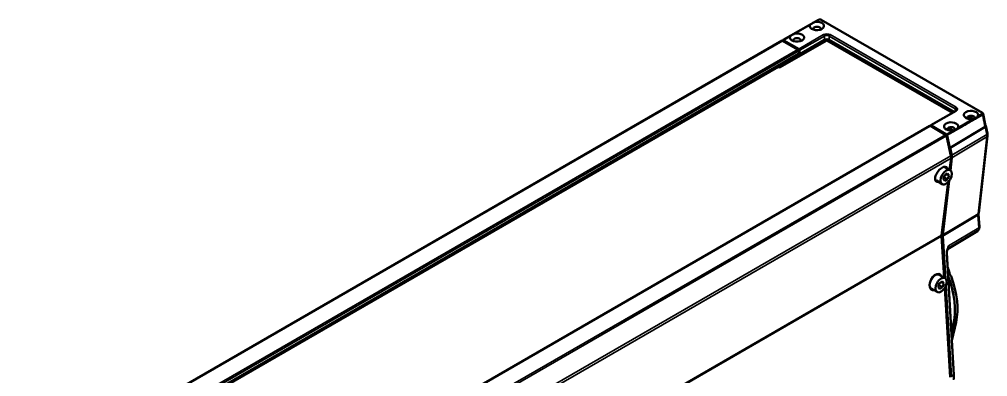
# Model space of a CAD drawing. Header units: millimetres. Extents: x 100 to 5488, y 100 to 4218.
# Drawn here: x 724.3 to 1137.4, y 3529.5 to 3682 of the extents above; entities that cross this region are included whole.
import ezdxf

# ---------------------------------------------------------------- set-up
doc = ezdxf.new("R2010")
doc.units = ezdxf.units.MM
doc.header["$LTSCALE"] = 20
doc.layers.add('Visible (ANSI)', color=7, linetype='Continuous', lineweight=50)
doc.layers.add('Visible Narrow (ANSI)', color=7, linetype='Continuous', lineweight=35)

msp = doc.modelspace()

# ---------------------------------------------------------------- linework, layer by layer
at = {"layer": 'Visible (ANSI)'}
for p, q in [((1065.257, 3681.848), (1050.242, 3673.197)), ((1135.191, 3642.166), (1066.471, 3681.842)), ((1049.75, 3672.914), (376.585, 3284.261)), ((1048.677, 3661.406), (1068.829, 3673.041)), ((1056.455, 3669.162), (1050, 3672.889)), ((1050.048, 3672.861), (1050.097, 3673.012)), ((1067.799, 3673.227), (1057.303, 3667.167)), ((1068.829, 3673.041), (1068.829, 3673.473)), ((1122.417, 3642.102), (1068.829, 3673.041)), ((1123.093, 3642.492), (1069.859, 3673.227)), ((1056.705, 3667.225), (383.539, 3278.573)), ((1049.03, 3662.1), (1053.626, 3664.753)), ((1053.273, 3664.957), (1053.626, 3664.753)), ((1053.485, 3665.366), (1053.626, 3665.284)), ((1057.191, 3667.342), (1053.626, 3665.284)), ((1053.626, 3665.284), (1053.626, 3664.753)), ((1056.808, 3667.454), (1056.808, 3668.55)), ((1048.677, 3661.406), (1048.269, 3661.641)), ((1048.311, 3661.698), (1048.677, 3661.487)), ((1048.677, 3662.304), (1049.03, 3662.1)), ((1048.677, 3661.487), (1049.03, 3662.1)), ((1048.677, 3661.487), (1048.677, 3661.406)), ((1123.727, 3642.859), (1113.259, 3636.815)), ((1130.465, 3639.434), (1130.451, 3640.078)), ((1135.581, 3641.652), (1135.581, 3641.652)), ((1135.581, 3641.652), (1136.582, 3636.598)), ((439.608, 3247.875), (1112.773, 3636.527)), ((1113.023, 3636.503), (1119.478, 3632.776)), ((1113.094, 3636.513), (1113.092, 3636.463)), ((1136.331, 3636.124), (1121.393, 3627.18)), ((1130.471, 3639.135), (1130.471, 3639.135)), ((1130.486, 3638.442), (1130.486, 3638.443)), ((1132.096, 3639.371), (1132.096, 3639.371)), ((1136.594, 3636.595), (1137.357, 3633.215)), ((1121.731, 3623.813), (1119.816, 3632.29)), ((1121.98, 3634.535), (1121.966, 3635.179)), ((1121.986, 3634.227), (1121.986, 3634.227)), ((1122.001, 3633.549), (1122.001, 3633.549)), ((1137.416, 3632.299), (1133.608, 3599.321)), ((1121.144, 3627.238), (1120.93, 3627.362)), ((1121.347, 3627.206), (1121.393, 3627.18)), ((1121.393, 3627.18), (1122.111, 3624.002)), ((1121.192, 3617.75), (1121.803, 3622.748)), ((1122.185, 3622.94), (1121.56, 3617.527)), ((1119.128, 3615.532), (1118.516, 3613.954)), ((1121.441, 3617.606), (1118.966, 3619.035)), ((1119.128, 3615.532), (1120.353, 3616.24)), ((1119.905, 3615.981), (1120.965, 3615.368)), ((1120.965, 3615.368), (1120.353, 3616.24)), ((1120.353, 3613.79), (1120.965, 3615.368)), ((1118.041, 3611.717), (1115.566, 3613.146)), ((1117.789, 3589.91), (1120.552, 3612.517)), ((1121.047, 3613.084), (1118.377, 3589.962)), ((1118.516, 3613.954), (1119.128, 3613.083)), ((1118.8, 3614.687), (1120.353, 3613.79)), ((1120.353, 3613.79), (1119.128, 3613.083)), ((1133.596, 3598.817), (1133.912, 3593.406)), ((1133.102, 3591.643), (1120.303, 3583.884)), ((1118.87, 3571.733), (1117.777, 3589.416)), ((1118.366, 3589.5), (1119.423, 3571.391)), ((1120.023, 3582.304), (1123.058, 3530.321)), ((1120.385, 3584.122), (1120.385, 3584.122)), ((1119.249, 3571.515), (1116.774, 3572.943)), ((1116.936, 3569.441), (1118.161, 3570.148)), ((1117.713, 3569.89), (1118.773, 3569.277)), ((1118.773, 3569.277), (1118.161, 3570.148)), ((1115.849, 3565.626), (1113.374, 3567.054)), ((1116.936, 3569.441), (1116.324, 3567.863)), ((1116.324, 3567.863), (1116.936, 3566.992)), ((1116.608, 3568.595), (1118.161, 3567.699)), ((1118.161, 3567.699), (1116.936, 3566.992)), ((1118.161, 3567.699), (1118.773, 3569.277)), ((1121.489, 3529.339), (1119.137, 3567.403)), ((1119.603, 3568.313), (1121.87, 3529.495)), ((1122.01, 3548.267), (1122.881, 3552.122)), ((1122.894, 3552.111), (1122.013, 3548.214)), ((1122.203, 3544.972), (1123.955, 3552.723))]:
    msp.add_line(p, q, dxfattribs=at)
for centre, major_axis, ratio, start_param, end_param in [((1064.586, 3679.164), (-3.056, 0), 0.5773503, 6.0437537, 11.2313271), ((1065.507, 3681.414), (-0.25, 0.433), 0.5767145, 6.2829616, 6.2831853), ((1064.586, 3677.94), (1.583, 0), 0.5773503, 5.9274121, 9.7805512), ((1050, 3672.481), (-0.25, 0.433), 0.5773503, 5.4977871, 6.2831853), ((1056.101, 3674.266), (-3.056, 0), 0.5773503, 6.0359486, 11.2381352), ((1056.101, 3673.041), (1.583, 0), 0.5773503, 5.9274121, 9.7805512), ((1068.829, 3672.633), (1.456, 0), 0.5773503, 0.7853982, 2.3561945), ((1056.455, 3668.754), (-0.25, 0.433), 0.5773503, 3.9269908, 5.4977871), ((1056.455, 3667.658), (0.25, -0.433), 0.5773503, 0, 0.7853982), ((1057.162, 3667.249), (0.2, 0), 0.5775261, 4.824458, 5.4976349), ((1130.347, 3641.197), (3.056, 0), 0.5773503, 6.0471304, 11.2351734), ((1130.347, 3639.973), (1.583, 0), 0.5773503, 5.9086114, 9.7805512), ((1130.347, 3639.156), (1.6, 0), 0.5773503, 1.2817155, 2.6116754), ((1113.023, 3636.094), (-0.25, 0.433), 0.5773503, 5.4977871, 6.2831853), ((1121.862, 3636.298), (3.056, 0), 0.5773503, 6.0394849, 11.2428802), ((1121.862, 3635.074), (1.583, 0), 0.5773503, 5.9099323, 9.7805512), ((1135.573, 3636.547), (-1.016, 0.024), 0.5746229, 2.4021879, 3.2686084), ((1135.58, 3636.543), (1.022, -0.038), 0.5762811, 5.5582363, 6.5666294), ((1119.478, 3632.368), (-0.25, 0.433), 0.5773503, 4.2184476, 5.4977871), ((1121.862, 3634.257), (1.6, 0), 0.5773503, 1.2817155, 2.6116754), ((1121.284, 3627.32), (-0.204, 0.008), 0.5791781, 0.8310121, 2.411838), ((1119.699, 3624.282), (-1.5, 2.598), 0.5773503, 3.7959283, 4.2184476), ((1120.055, 3624.477), (1.517, -2.628), 0.5773503, 0.6610432, 1.076855), ((1117.674, 3615.854), (2.201, 3.054), 0.4974072, 5.8980885, 9.9106458), ((1117.266, 3616.09), (1.7, 2.944), 0.5773503, 0, 0.0331092), ((1117.266, 3616.09), (1.875, 3.248), 0.5773503, 5.847703, 6.0962359), ((1117.266, 3616.09), (-1.7, -2.944), 0.5773503, 5.8411959, 6.2831853), ((1117.266, 3616.09), (-1.875, -3.248), 0.5773503, 0.0460636, 0.4354824), ((1119.892, 3588.375), (-1.5, 2.598), 0.5773503, 0.6543356, 0.8592544), ((1120.457, 3588.461), (1.483, -2.568), 0.5773503, 3.8026358, 3.9966601), ((1115.324, 3569.854), (-1.649, -3.374), 0.6182393, 2.6633077, 6.6758651), ((1101.356, 3571.795), (-16.4, 28.406), 0.5773503, 4.4930049, 4.5356838), ((1115.074, 3569.999), (1.7, 2.944), 0.5773503, 0, 3.1415927), ((1115.074, 3569.999), (1.875, 3.248), 0.5773503, 5.847703, 6.254508), ((1100.295, 3571.183), (16.4, -28.406), 0.5773503, 0.5585054, 1.2897245), ((1100.295, 3571.183), (-16.391, 28.39), 0.5773503, 3.700098, 4.4301205), ((1101.356, 3571.795), (-16.4, 28.406), 0.5773503, 3.700098, 4.4081727), ((1115.074, 3569.999), (-1.875, -3.248), 0.5773503, 0.0999982, 0.4354824)]:
    msp.add_ellipse(centre, major_axis=major_axis, ratio=ratio, start_param=start_param, end_param=end_param, dxfattribs=at)
for centre in [(1119.741, 3614.661), (1117.549, 3568.57)]:
    msp.add_ellipse(centre, major_axis=(1.7, 2.944), ratio=0.5773503, dxfattribs=at)
for points, knots in [([(1065.261, 3681.85), (1065.353, 3681.902), (1065.456, 3681.94), (1065.669, 3681.989), (1065.782, 3681.999), (1066.002, 3681.993), (1066.111, 3681.977), (1066.303, 3681.923), (1066.39, 3681.888), (1066.468, 3681.843)], [0.00044092, 0.00044092, 0.00044092, 0.00044092, 0.03383515, 0.03383515, 0.06714778, 0.06714778, 0.09978933, 0.09978933, 0.12856496, 0.12856496, 0.12856496, 0.12856496]), ([(1063.872, 3680.88), (1063.766, 3680.867), (1063.665, 3680.836), (1063.435, 3680.754), (1063.31, 3680.696), (1062.942, 3680.513), (1062.712, 3680.38), (1062.313, 3680.15), (1062.113, 3680.036), (1061.864, 3679.863), (1061.789, 3679.806), (1061.682, 3679.694), (1061.642, 3679.644), (1061.617, 3679.583)], [0.2481783, 0.2481783, 0.2481783, 0.2481783, 0.28120832, 0.28120832, 0.32341099, 0.32341099, 0.40781633, 0.40781633, 0.49222168, 0.49222168, 0.53442435, 0.53442435, 0.56699802, 0.56699802, 0.56699802, 0.56699802]), ([(1050.242, 3673.197), (1050.227, 3673.189), (1050.213, 3673.179), (1050.187, 3673.158), (1050.175, 3673.146), (1050.154, 3673.121), (1050.144, 3673.108), (1050.127, 3673.081), (1050.119, 3673.068), (1050.106, 3673.04), (1050.101, 3673.026), (1050.097, 3673.012)], [5.49738757, 5.49738757, 5.49738757, 5.49738757, 5.59640273, 5.59640273, 5.69541789, 5.69541789, 5.79443304, 5.79443304, 5.8934482, 5.8934482, 5.99246335, 5.99246335, 5.99246335, 5.99246335]), ([(1053.138, 3674.697), (1053.162, 3674.756), (1053.201, 3674.805), (1053.307, 3674.916), (1053.38, 3674.974), (1053.627, 3675.146), (1053.826, 3675.26), (1054.22, 3675.487), (1054.449, 3675.619), (1054.813, 3675.799), (1054.938, 3675.855), (1055.164, 3675.935), (1055.263, 3675.965), (1055.367, 3675.979)], [-0.5608719, -0.5608719, -0.5608719, -0.5608719, -0.52932972, -0.52932972, -0.48752687, -0.48752687, -0.40392117, -0.40392117, -0.32031547, -0.32031547, -0.27851262, -0.27851262, -0.24620639, -0.24620639, -0.24620639, -0.24620639]), ([(1123.727, 3642.859), (1123.781, 3642.889), (1123.827, 3642.921), (1123.907, 3642.984), (1123.94, 3643.016), (1123.992, 3643.074), (1124.012, 3643.101), (1124.039, 3643.149), (1124.048, 3643.17), (1124.058, 3643.206), (1124.06, 3643.221), (1124.06, 3643.235)], [1.57079633, 1.57079633, 1.57079633, 1.57079633, 1.72540738, 1.72540738, 1.88001843, 1.88001843, 2.03462948, 2.03462948, 2.18924053, 2.18924053, 2.34385158, 2.34385158, 2.34385158, 2.34385158]), ([(1131.074, 3639.484), (1131.194, 3639.501), (1131.319, 3639.52), (1131.778, 3639.61), (1132.145, 3639.737), (1132.426, 3639.9), (1132.426, 3639.9), (1132.426, 3639.9)], [-0.74283482, -0.74283482, -0.74283482, -0.74283482, -0.70758883, -0.70758883, -0.58813314, -0.58813314, -0.58807697, -0.58807697, -0.58807697, -0.58807697]), ([(1132.426, 3639.9), (1132.707, 3640.063), (1133.008, 3640.321), (1133.237, 3640.63), (1133.289, 3640.714), (1133.319, 3640.785)], [-0.58807697, -0.58807697, -0.58807697, -0.58807697, -0.46867744, -0.46867744, -0.43292845, -0.43292845, -0.43292845, -0.43292845]), ([(1135.191, 3642.166), (1135.287, 3642.11), (1135.374, 3642.038), (1135.502, 3641.876), (1135.548, 3641.785), (1135.576, 3641.677), (1135.579, 3641.664), (1135.581, 3641.652)], [0, 0, 0, 0, 0.035205392, 0.035205392, 0.066659431, 0.066659431, 0.070763164, 0.070763164, 0.070763164, 0.070763164]), ([(1113.094, 3636.513), (1113.095, 3636.534), (1113.097, 3636.556), (1113.105, 3636.6), (1113.11, 3636.622), (1113.126, 3636.665), (1113.136, 3636.687), (1113.162, 3636.729), (1113.178, 3636.749), (1113.215, 3636.785), (1113.236, 3636.801), (1113.259, 3636.815)], [0.01732444, 0.01732444, 0.01732444, 0.01732444, 0.17093184, 0.17093184, 0.32453923, 0.32453923, 0.47814662, 0.47814662, 0.63175402, 0.63175402, 0.78536141, 0.78536141, 0.78536141, 0.78536141]), ([(1121.433, 3627.236), (1123.914, 3628.719), (1126.394, 3630.203), (1131.354, 3633.17), (1133.834, 3634.653), (1136.314, 3636.137)], [-2.142719, -2.142719, -2.142719, -2.142719, -1.0713624, -1.0713624, -0.0000057, -0.0000057, -0.0000057, -0.0000057]), ([(1123.945, 3635.004), (1124.142, 3635.118), (1124.34, 3635.268), (1124.586, 3635.516), (1124.659, 3635.602), (1124.765, 3635.75), (1124.804, 3635.814), (1124.828, 3635.873)], [0.40395392, 0.40395392, 0.40395392, 0.40395392, 0.48753282, 0.48753282, 0.52933619, 0.52933619, 0.56127356, 0.56127356, 0.56127356, 0.56127356]), ([(1122.611, 3634.588), (1122.712, 3634.602), (1122.808, 3634.618), (1123.032, 3634.66), (1123.156, 3634.688), (1123.52, 3634.793), (1123.748, 3634.89), (1123.945, 3635.004), (1123.945, 3635.004), (1123.945, 3635.004)], [0.24705167, 0.24705167, 0.24705167, 0.24705167, 0.27851601, 0.27851601, 0.32031937, 0.32031937, 0.4039261, 0.4039261, 0.40395392, 0.40395392, 0.40395392, 0.40395392]), ([(1137.416, 3632.299), (1137.423, 3632.361), (1137.427, 3632.423), (1137.432, 3632.547), (1137.432, 3632.609), (1137.428, 3632.731), (1137.423, 3632.792), (1137.411, 3632.914), (1137.403, 3632.975), (1137.383, 3633.095), (1137.371, 3633.155), (1137.357, 3633.215)], [4.58803399, 4.58803399, 4.58803399, 4.58803399, 4.67119634, 4.67119634, 4.7543587, 4.7543587, 4.83752106, 4.83752106, 4.92068342, 4.92068342, 5.00384577, 5.00384577, 5.00384577, 5.00384577]), ([(1133.596, 3598.817), (1133.594, 3598.854), (1133.593, 3598.891), (1133.591, 3598.962), (1133.59, 3598.997), (1133.591, 3599.066), (1133.592, 3599.099), (1133.595, 3599.165), (1133.596, 3599.198), (1133.601, 3599.261), (1133.604, 3599.291), (1133.608, 3599.321)], [4.64271972, 4.64271972, 4.64271972, 4.64271972, 4.68152457, 4.68152457, 4.72032942, 4.72032942, 4.75913427, 4.75913427, 4.79793912, 4.79793912, 4.83674397, 4.83674397, 4.83674397, 4.83674397]), ([(1133.912, 3593.406), (1133.92, 3593.282), (1133.919, 3593.157), (1133.896, 3592.906), (1133.874, 3592.779), (1133.805, 3592.526), (1133.757, 3592.4), (1133.628, 3592.155), (1133.546, 3592.036), (1133.348, 3591.819), (1133.231, 3591.721), (1133.102, 3591.643)], [1.50112707, 1.50112707, 1.50112707, 1.50112707, 1.66967197, 1.66967197, 1.83821687, 1.83821687, 2.00676178, 2.00676178, 2.17530668, 2.17530668, 2.34385158, 2.34385158, 2.34385158, 2.34385158]), ([(1120.385, 3584.122), (1120.287, 3583.848), (1120.2, 3583.57), (1120.066, 3583.006), (1120.021, 3582.712), (1120.019, 3582.453)], [0, 0, 0, 0, 0.08822077, 0.08822077, 0.18176866, 0.18176866, 0.18176866, 0.18176866]), ([(1121.915, 3572.32), (1121.646, 3572.649), (1121.39, 3573.044), (1121.057, 3573.921), (1120.971, 3574.399), (1120.932, 3574.855)], [-1.91898718, -1.91898718, -1.91898718, -1.91898718, -1.77973988, -1.77973988, -1.64579305, -1.64579305, -1.64579305, -1.64579305]), ([(1123.058, 3530.321), (1123.066, 3530.184), (1123.071, 3530.048), (1123.076, 3529.779), (1123.076, 3529.646), (1123.069, 3529.382), (1123.063, 3529.252), (1123.045, 3528.994), (1123.034, 3528.867), (1123.004, 3528.616), (1122.987, 3528.492), (1122.966, 3528.37)], [1.50112707, 1.50112707, 1.50112707, 1.50112707, 1.54996751, 1.54996751, 1.59880794, 1.59880794, 1.64764838, 1.64764838, 1.69648882, 1.69648882, 1.74532925, 1.74532925, 1.74532925, 1.74532925])]:
    msp.add_open_spline(points, degree=3, knots=knots, dxfattribs=at)
for points in [[(1131.073, 3639.483), (1131.073, 3639.483), (1131.073, 3639.483), (1131.074, 3639.484)], [(1120.019, 3582.453), (1120.018, 3582.402), (1120.02, 3582.352), (1120.023, 3582.304)]]:
    msp.add_open_spline(points, degree=3, dxfattribs=at)
at = {"layer": 'Visible Narrow (ANSI)'}
for p, q in [((1065.505, 3681.822), (1063.872, 3680.881)), ((1134.941, 3642.141), (1066.221, 3681.817)), ((1061.617, 3679.583), (1055.367, 3675.98)), ((1050, 3672.889), (376.835, 3284.237)), ((1050.127, 3672.815), (1050.146, 3672.872)), ((1056.812, 3669.201), (1050.351, 3672.931)), ((1053.138, 3674.697), (1050.493, 3673.173)), ((1050.493, 3673.173), (1056.953, 3669.443)), ((1056.953, 3669.443), (1067.421, 3675.487)), ((1067.774, 3674.882), (1057.303, 3668.836)), ((1067.799, 3673.227), (1067.774, 3674.882)), ((1069.884, 3674.882), (1069.859, 3673.227)), ((1123.624, 3643.855), (1069.884, 3674.882)), ((1070.237, 3675.487), (1123.977, 3644.46)), ((383.289, 3280.51), (1056.455, 3669.162)), ((1057.02, 3668.836), (1057.02, 3667.375)), ((1057.303, 3667.167), (1057.303, 3668.836)), ((1056.808, 3668.55), (383.643, 3279.898)), ((383.643, 3278.801), (1056.808, 3667.454)), ((1053.273, 3665.039), (386.825, 3280.265)), ((1048.677, 3662.304), (1053.273, 3664.957)), ((1053.273, 3664.957), (1053.273, 3665.039)), ((1057.02, 3667.375), (1056.808, 3667.497)), ((391.35, 3282.47), (1048.394, 3661.814)), ((391.437, 3282.419), (1048.269, 3661.641)), ((1048.394, 3661.814), (1048.677, 3662.304)), ((1123.608, 3642.79), (1123.624, 3643.855)), ((1123.977, 3642.834), (1113.51, 3636.79)), ((1130.384, 3639.433), (1130.384, 3640.08)), ((1130.803, 3640.042), (1130.807, 3639.453)), ((1133.319, 3640.785), (1134.95, 3641.728)), ((1113.023, 3636.503), (439.858, 3247.85)), ((1113.152, 3636.428), (1113.152, 3636.428)), ((1119.829, 3632.818), (1113.368, 3636.548)), ((1113.51, 3636.79), (1119.97, 3633.061)), ((1124.828, 3635.873), (1131.073, 3639.483)), ((1130.384, 3639.085), (1130.384, 3639.085)), ((1130.384, 3638.384), (1130.384, 3638.384)), ((1130.808, 3639.33), (1130.808, 3639.33)), ((1130.812, 3638.631), (1130.812, 3638.631)), ((1137.071, 3632.846), (1136.331, 3636.124)), ((446.312, 3244.124), (1119.478, 3632.776)), ((1119.816, 3632.29), (446.651, 3243.637)), ((1119.97, 3633.061), (1122.61, 3634.588)), ((1120.029, 3632.525), (1121.144, 3627.238)), ((1120.306, 3632.572), (1121.433, 3627.236)), ((1122.111, 3624.002), (1137.071, 3632.846)), ((1137.136, 3631.915), (1122.185, 3622.94)), ((1122.318, 3635.143), (1122.322, 3634.554)), ((1122.323, 3634.421), (1122.323, 3634.421)), ((1122.327, 3633.737), (1122.327, 3633.737)), ((1133.328, 3598.937), (1137.136, 3631.915)), ((448.566, 3235.161), (1121.731, 3623.813)), ((1121.803, 3622.748), (448.637, 3234.096)), ((1133.316, 3598.416), (1118.366, 3589.5)), ((1118.377, 3589.962), (1133.328, 3598.937)), ((1133.632, 3593.004), (1133.316, 3598.416)), ((1120.754, 3585.324), (1133.632, 3593.004)), ((1117.777, 3589.416), (444.611, 3200.764)), ((444.624, 3201.257), (1117.789, 3589.91)), ((1122.918, 3530.12), (1119.882, 3582.104)), ((1122.881, 3552.122), (1121.822, 3551.484)), ((1123.955, 3552.723), (1122.894, 3552.111)), ((1121.87, 3529.495), (1122.918, 3530.12))]:
    msp.add_line(p, q, dxfattribs=at)
for centre, major_axis, ratio, start_param, end_param in [((1065.507, 3681.414), (-0.25, 0.433), 0.5767145, 5.4991732, 6.2829616), ((1066.221, 3681.409), (0.25, 0.433), 0.5773503, 0, 0.7853982), ((1050.287, 3672.951), (-0.191, 0.061), 0.709003, 0, 0.9836756), ((1050.348, 3672.684), (-0.146, 0.262), 0.5872965, 5.506366, 6.7865054), ((1050.493, 3673.01), (-0.1, -0.173), 0.5771749, 3.9269303, 5.4801357), ((1068.829, 3674.674), (-1.991, 0), 0.5773503, 3.9269908, 5.4977871), ((1067.421, 3675.078), (-0.25, 0.433), 0.5773503, 3.9444441, 5.4977871), ((1068.829, 3674.273), (-1.491, 0), 0.5773503, 3.9269908, 5.4977871), ((1070.237, 3675.078), (-0.25, -0.433), 0.5773503, 3.9269908, 5.4803339), ((1056.953, 3669.28), (0.1, 0.173), 0.5774216, 0.7854476, 2.3386619), ((1056.808, 3668.954), (0.146, -0.262), 0.5872303, 0.8115929, 2.3650692), ((1057.162, 3668.915), (-0.2, 0), 0.5571477, 0.7856406, 2.3560481), ((1053.061, 3665.162), (-0.15, 0.26), 0.5773503, 3.9269908, 4.5950738), ((1057.162, 3667.457), (-0.2, 0), 0.5775261, 0.7855505, 1.7186669), ((1057.162, 3659.806), (0.143, 9.439), 0.0148517, 0.6462516, 0.6820532), ((1048.111, 3661.896), (0.15, -0.26), 0.5773503, 0.0556705, 0.4455613), ((1048.182, 3661.936), (-0.212, -0.367), 0.5773503, 1.2309594, 1.5707963), ((1123.977, 3644.052), (0.25, 0.433), 0.5773503, 0.7853982, 2.3387412), ((1122.569, 3643.246), (1.491, 0), 0.5773503, 6.2708424, 7.0685835), ((1122.569, 3643.647), (1.991, 0), 0.5773503, 5.4977871, 7.0685835), ((1123.977, 3642.426), (-0.25, 0.433), 0.5773503, 5.4977871, 6.2831853), ((1134.941, 3641.733), (0.25, 0.433), 0.5773503, 0.000064, 0.7853982), ((1134.951, 3641.321), (-0.25, 0.433), 0.5779847, 4.1587642, 5.496472), ((1113.294, 3636.507), (-0.2, 0.006), 0.5771744, 0.0001963, 0.8026999), ((1113.365, 3636.301), (-0.146, 0.262), 0.5873357, 5.5065716, 7.0600622), ((1113.51, 3636.627), (-0.1, -0.173), 0.5772581, 3.926959, 5.4801983), ((1119.97, 3632.897), (0.1, 0.173), 0.577406, 0.7854207, 2.3386682), ((1119.825, 3632.571), (0.146, -0.262), 0.5872674, 1.0850553, 2.3650873), ((1120.171, 3632.604), (-0.196, -0.041), 0.3778447, 0.687162, 2.2554548), ((1136.382, 3632.995), (0.975, 0.22), 0.3871009, 5.4064709, 6.2831853), ((1135.27, 3633.261), (-1.33, 2.303), 0.5773503, 3.8026358, 4.2184476), ((1136.422, 3632.414), (0.993, -0.115), 0.6445034, 5.5856483, 6.2831853), ((1135.672, 3597.245), (-1.67, 2.893), 0.5773503, 0.6610432, 0.8550674), ((1132.598, 3598.759), (0.998, 0.058), 0.5357586, 5.4827502, 6.2831853), ((1132.614, 3599.436), (0.993, -0.115), 0.6445034, 5.5856483, 6.2831853), ((1131.756, 3593.936), (1.33, -2.303), 0.5773503, 0.0123429, 0.8550674), ((1132.914, 3593.348), (0.998, 0.058), 0.5357586, 5.4827502, 6.2831853), ((1121.682, 3583.182), (1.116, 2.344), 0.6047087, 2.2275739, 2.3091586), ((1119.519, 3582.457), (0.5, -0.004), 0.486579, 5.5167061, 6.2831552), ((1119.523, 3582.275), (0.499, 0.029), 0.5357586, 5.4827502, 6.2831499), ((1118.65, 3586.37), (1.491, -2.583), 0.5773503, 0.1222225, 0.8550674), ((1115.858, 3533.628), (-5.004, 8.668), 0.5773503, 3.7524579, 3.9966601), ((1122.559, 3530.292), (0.499, 0.029), 0.5357586, 5.4827502, 6.2831853)]:
    msp.add_ellipse(centre, major_axis=major_axis, ratio=ratio, start_param=start_param, end_param=end_param, dxfattribs=at)
for points, knots in [([(1065.506, 3681.822), (1065.526, 3681.834), (1065.547, 3681.844), (1065.568, 3681.852), (1065.6, 3681.866), (1065.633, 3681.876), (1065.668, 3681.884), (1065.683, 3681.887), (1065.699, 3681.891), (1065.715, 3681.893), (1065.761, 3681.901), (1065.809, 3681.905), (1065.858, 3681.905), (1065.865, 3681.905), (1065.871, 3681.905), (1065.878, 3681.905), (1065.933, 3681.903), (1065.988, 3681.896), (1066.04, 3681.885), (1066.044, 3681.884), (1066.048, 3681.883), (1066.052, 3681.882), (1066.099, 3681.871), (1066.143, 3681.856), (1066.185, 3681.836), (1066.197, 3681.83), (1066.209, 3681.823), (1066.221, 3681.817)], [0.00126813, 0.00126813, 0.00126813, 0.00126813, 0.10097162, 0.10097162, 0.10097162, 0.25, 0.25, 0.25, 0.31438718, 0.31438718, 0.31438718, 0.5, 0.5, 0.5, 0.5248581, 0.5248581, 0.5248581, 0.73465201, 0.73465201, 0.73465201, 0.75, 0.75, 0.75, 0.94317218, 0.94317218, 0.94317218, 1, 1, 1, 1]), ([(1050.493, 3673.173), (1050.455, 3673.195), (1050.379, 3673.225), (1050.296, 3673.222), (1050.254, 3673.204), (1050.242, 3673.197)], [0.00084175, 0.00084175, 0.00084175, 0.00084175, 0.25, 0.5, 0.61353072, 0.61353072, 0.61353072, 0.61353072]), ([(1057.303, 3668.836), (1057.303, 3668.89), (1057.294, 3668.948), (1057.276, 3669.007), (1057.258, 3669.067), (1057.232, 3669.126), (1057.2, 3669.182), (1057.168, 3669.239), (1057.129, 3669.291), (1057.087, 3669.335), (1057.045, 3669.38), (1056.999, 3669.417), (1056.953, 3669.443)], [0.00000561, 0.00000561, 0.00000561, 0.00000561, 0.25, 0.25, 0.25, 0.5, 0.5, 0.5, 0.75, 0.75, 0.75, 0.99999507, 0.99999507, 0.99999507, 0.99999507]), ([(1135.296, 3641.216), (1133.638, 3640.26), (1130.318, 3638.346), (1125.321, 3635.464), (1121.98, 3633.537), (1120.306, 3632.572)], [0.00000035, 0.00000035, 0.00000035, 0.00000035, 0.33333333, 0.66666667, 1, 1, 1, 1]), ([(1134.941, 3642.141), (1134.962, 3642.129), (1134.98, 3642.117), (1134.996, 3642.104), (1135.019, 3642.085), (1135.039, 3642.065), (1135.054, 3642.044), (1135.06, 3642.035), (1135.066, 3642.027), (1135.071, 3642.017), (1135.086, 3641.99), (1135.094, 3641.961), (1135.094, 3641.932), (1135.094, 3641.929), (1135.094, 3641.926), (1135.094, 3641.923), (1135.093, 3641.891), (1135.081, 3641.859), (1135.063, 3641.83), (1135.061, 3641.827), (1135.059, 3641.824), (1135.058, 3641.822), (1135.039, 3641.795), (1135.015, 3641.771), (1134.982, 3641.748), (1134.972, 3641.741), (1134.962, 3641.735), (1134.951, 3641.728)], [0, 0, 0, 0, 0.10101384, 0.10101384, 0.10101384, 0.25, 0.25, 0.25, 0.31153856, 0.31153856, 0.31153856, 0.5, 0.5, 0.5, 0.52016103, 0.52016103, 0.52016103, 0.73046206, 0.73046206, 0.73046206, 0.75, 0.75, 0.75, 0.94254521, 0.94254521, 0.94254521, 0.99872473, 0.99872473, 0.99872473, 0.99872473]), ([(1135.581, 3641.652), (1135.59, 3641.608), (1135.584, 3641.509), (1135.493, 3641.357), (1135.369, 3641.26), (1135.296, 3641.216)], [0.43580756, 0.43580756, 0.43580756, 0.43580756, 0.6, 0.8, 0.99999401, 0.99999401, 0.99999401, 0.99999401]), ([(1135.296, 3641.216), (1135.41, 3640.655), (1135.638, 3639.53), (1135.97, 3637.832), (1136.199, 3636.702), (1136.314, 3636.137)], [0.00000216, 0.00000216, 0.00000216, 0.00000216, 0.33333333, 0.66666667, 1, 1, 1, 1]), ([(1113.259, 3636.815), (1113.259, 3636.815), (1113.293, 3636.834), (1113.373, 3636.849), (1113.464, 3636.817), (1113.51, 3636.79)], [0.49404007, 0.49404007, 0.49404007, 0.49404007, 0.5, 0.75, 0.99997177, 0.99997177, 0.99997177, 0.99997177]), ([(1119.97, 3633.06), (1120.007, 3633.039), (1120.083, 3632.981), (1120.184, 3632.862), (1120.263, 3632.72), (1120.296, 3632.621), (1120.306, 3632.572)], [0.00078174, 0.00078174, 0.00078174, 0.00078174, 0.25, 0.5, 0.75, 1, 1, 1, 1]), ([(1119.878, 3582.285), (1119.88, 3582.542), (1119.914, 3582.826), (1119.984, 3583.139), (1120.053, 3583.452), (1120.158, 3583.794), (1120.287, 3584.159), (1120.417, 3584.524), (1120.571, 3584.911), (1120.754, 3585.324)], [0, 0, 0, 0, 0.3333333, 0.3333333, 0.3333333, 0.6666667, 0.6666667, 0.6666667, 1, 1, 1, 1]), ([(1120.385, 3584.122), (1120.436, 3584.266), (1120.487, 3584.412), (1120.536, 3584.562), (1120.616, 3584.809), (1120.69, 3585.064), (1120.754, 3585.324)], [0.59484026, 0.59484026, 0.59484026, 0.59484026, 0.74796503, 0.74796503, 0.74796503, 1, 1, 1, 1])]:
    msp.add_open_spline(points, degree=3, knots=knots, dxfattribs=at)

doc.saveas('drawing.dxf')
